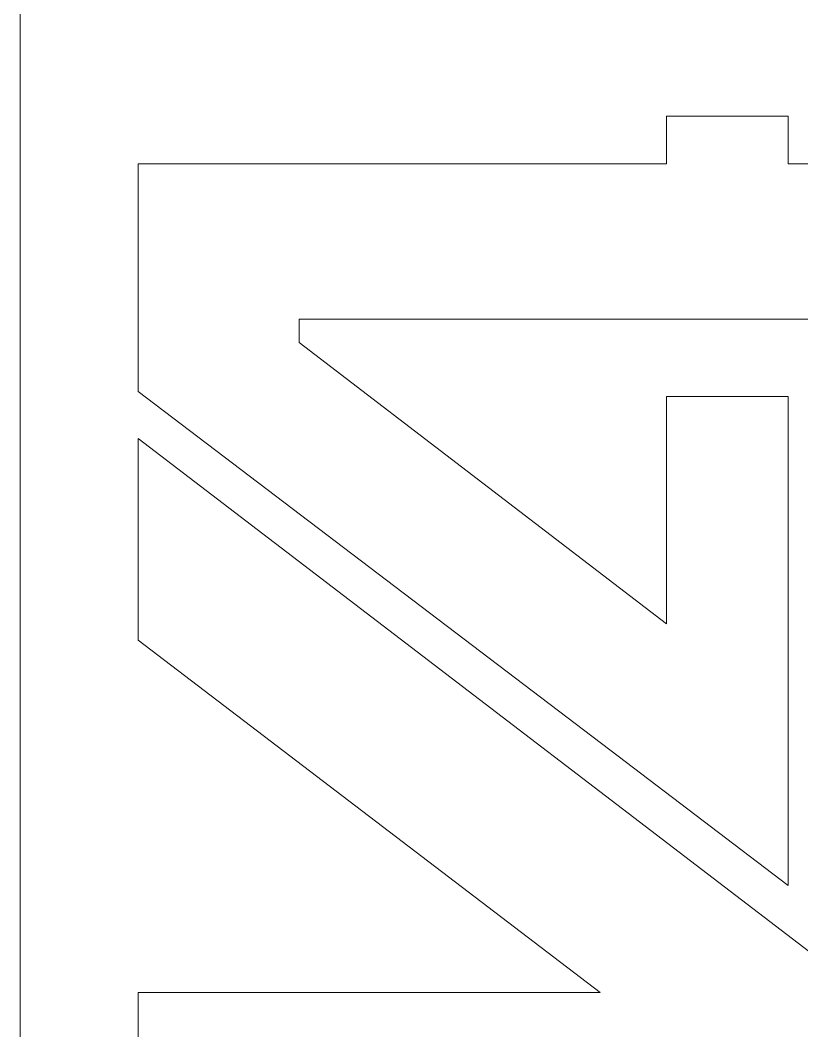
# Model space of a CAD drawing. Header units: inches. Extents: x 0 to 612, y 168 to 624.
# Drawn here: x 4.37 to 41.76, y 340.35 to 388.68 of the extents above; entities that cross this region are included whole.
import ezdxf

# ---------------------------------------------------------------- set-up
doc = ezdxf.new("R2010")
doc.units = ezdxf.units.IN
doc.header["$MEASUREMENT"] = 0
doc.layers.add('Capa 1', color=7, linetype='Continuous')

# ---------------------------------------------------------------- blocks, each defined once
blk = doc.blocks.new('block 1236')
at = {"layer": 'Capa 1', "color": 7, "lineweight": 9, "true_color": 0xffffff}
blk.add_lwpolyline([(35.296, 384.101), (35.296, 381.818)], dxfattribs=at)
blk = doc.blocks.new('block 1253')
at = {"layer": 'Capa 1', "color": 7, "lineweight": 9, "true_color": 0xffffff}
blk.add_lwpolyline([(10.011, 359.023), (32.114, 342.178)], dxfattribs=at)
blk = doc.blocks.new('block 1324')
at = {"layer": 'Capa 1', "color": 7, "lineweight": 9, "true_color": 0xffffff}
blk.add_lwpolyline([(10.011, 381.818), (10.011, 370.922)], dxfattribs=at)
blk = doc.blocks.new('block 1429')
at = {"layer": 'Capa 1', "color": 7, "lineweight": 9, "true_color": 0xffffff}
blk.add_lwpolyline([(35.296, 381.818), (10.011, 381.818)], dxfattribs=at)
blk = doc.blocks.new('block 1431')
at = {"layer": 'Capa 1', "color": 7, "lineweight": 9, "true_color": 0xffffff}
blk.add_lwpolyline([(41.107, 384.101), (35.296, 384.101)], dxfattribs=at)
blk = doc.blocks.new('block 1432')
at = {"layer": 'Capa 1', "color": 7, "lineweight": 9, "true_color": 0xffffff}
blk.add_lwpolyline([(41.107, 381.818), (41.107, 384.101)], dxfattribs=at)
blk = doc.blocks.new('block 1433')
at = {"layer": 'Capa 1', "color": 7, "lineweight": 9, "true_color": 0xffffff}
blk.add_lwpolyline([(49.547, 381.818), (41.107, 381.818)], dxfattribs=at)
blk = doc.blocks.new('block 1435')
at = {"layer": 'Capa 1', "color": 7, "lineweight": 9, "true_color": 0xffffff}
blk.add_lwpolyline([(17.724, 374.381), (49.547, 374.381)], dxfattribs=at)
blk = doc.blocks.new('block 1436')
at = {"layer": 'Capa 1', "color": 7, "lineweight": 9, "true_color": 0xffffff}
blk.add_lwpolyline([(35.296, 370.68), (35.296, 359.818)], dxfattribs=at)
blk = doc.blocks.new('block 1632')
at = {"layer": 'Capa 1', "color": 7, "lineweight": 9, "true_color": 0xffffff}
blk.add_lwpolyline([(41.107, 370.68), (35.296, 370.68)], dxfattribs=at)
blk = doc.blocks.new('block 1633')
at = {"layer": 'Capa 1', "color": 7, "lineweight": 9, "true_color": 0xffffff}
blk.add_lwpolyline([(41.107, 347.297), (41.107, 370.68)], dxfattribs=at)
blk = doc.blocks.new('block 1634')
at = {"layer": 'Capa 1', "color": 7, "lineweight": 9, "true_color": 0xffffff}
blk.add_lwpolyline([(35.296, 359.818), (17.724, 373.274)], dxfattribs=at)
blk = doc.blocks.new('block 1635')
at = {"layer": 'Capa 1', "color": 7, "lineweight": 9, "true_color": 0xffffff}
blk.add_lwpolyline([(41.107, 347.297), (32.979, 353.488)], dxfattribs=at)
blk = doc.blocks.new('block 1636')
at = {"layer": 'Capa 1', "color": 7, "lineweight": 9, "true_color": 0xffffff}
blk.add_lwpolyline([(32.979, 353.488), (10.011, 370.922)], dxfattribs=at)
blk = doc.blocks.new('block 1637')
at = {"layer": 'Capa 1', "color": 7, "lineweight": 9, "true_color": 0xffffff}
blk.add_lwpolyline([(17.724, 373.274), (17.724, 374.381)], dxfattribs=at)
blk = doc.blocks.new('block 1678')
at = {"layer": 'Capa 1', "color": 7, "lineweight": 9, "true_color": 0xffffff}
blk.add_lwpolyline([(10.011, 368.674), (49.513, 338.477)], dxfattribs=at)
blk = doc.blocks.new('block 1679')
at = {"layer": 'Capa 1', "color": 7, "lineweight": 9, "true_color": 0xffffff}
blk.add_lwpolyline([(10.011, 342.178), (10.011, 334.775)], dxfattribs=at)
blk = doc.blocks.new('block 1680')
at = {"layer": 'Capa 1', "color": 7, "lineweight": 9, "true_color": 0xffffff}
blk.add_lwpolyline([(32.114, 342.178), (10.011, 342.178)], dxfattribs=at)
blk = doc.blocks.new('block 1681')
at = {"layer": 'Capa 1', "color": 7, "lineweight": 9, "true_color": 0xffffff}
blk.add_lwpolyline([(10.011, 368.674), (10.011, 359.023)], dxfattribs=at)
blk = doc.blocks.new('block 1732')
at = {"layer": 'Capa 1', "color": 7, "lineweight": 9, "true_color": 0xffffff}
blk.add_lwpolyline([(4.372, 489.947), (4.372, 228.444)], dxfattribs=at)

msp = doc.modelspace()

# ---------------------------------------------------------------- block references
at = {"layer": 'Capa 1'}
for name in ['block 1732', 'block 1236', 'block 1431', 'block 1432', 'block 1324', 'block 1429', 'block 1433', 'block 1435', 'block 1637', 'block 1634', 'block 1636', 'block 1436', 'block 1632', 'block 1633', 'block 1678', 'block 1681', 'block 1253', 'block 1635', 'block 1679', 'block 1680']:
    msp.add_blockref(name, (0, 0), dxfattribs=at)

doc.saveas('drawing.dxf')
